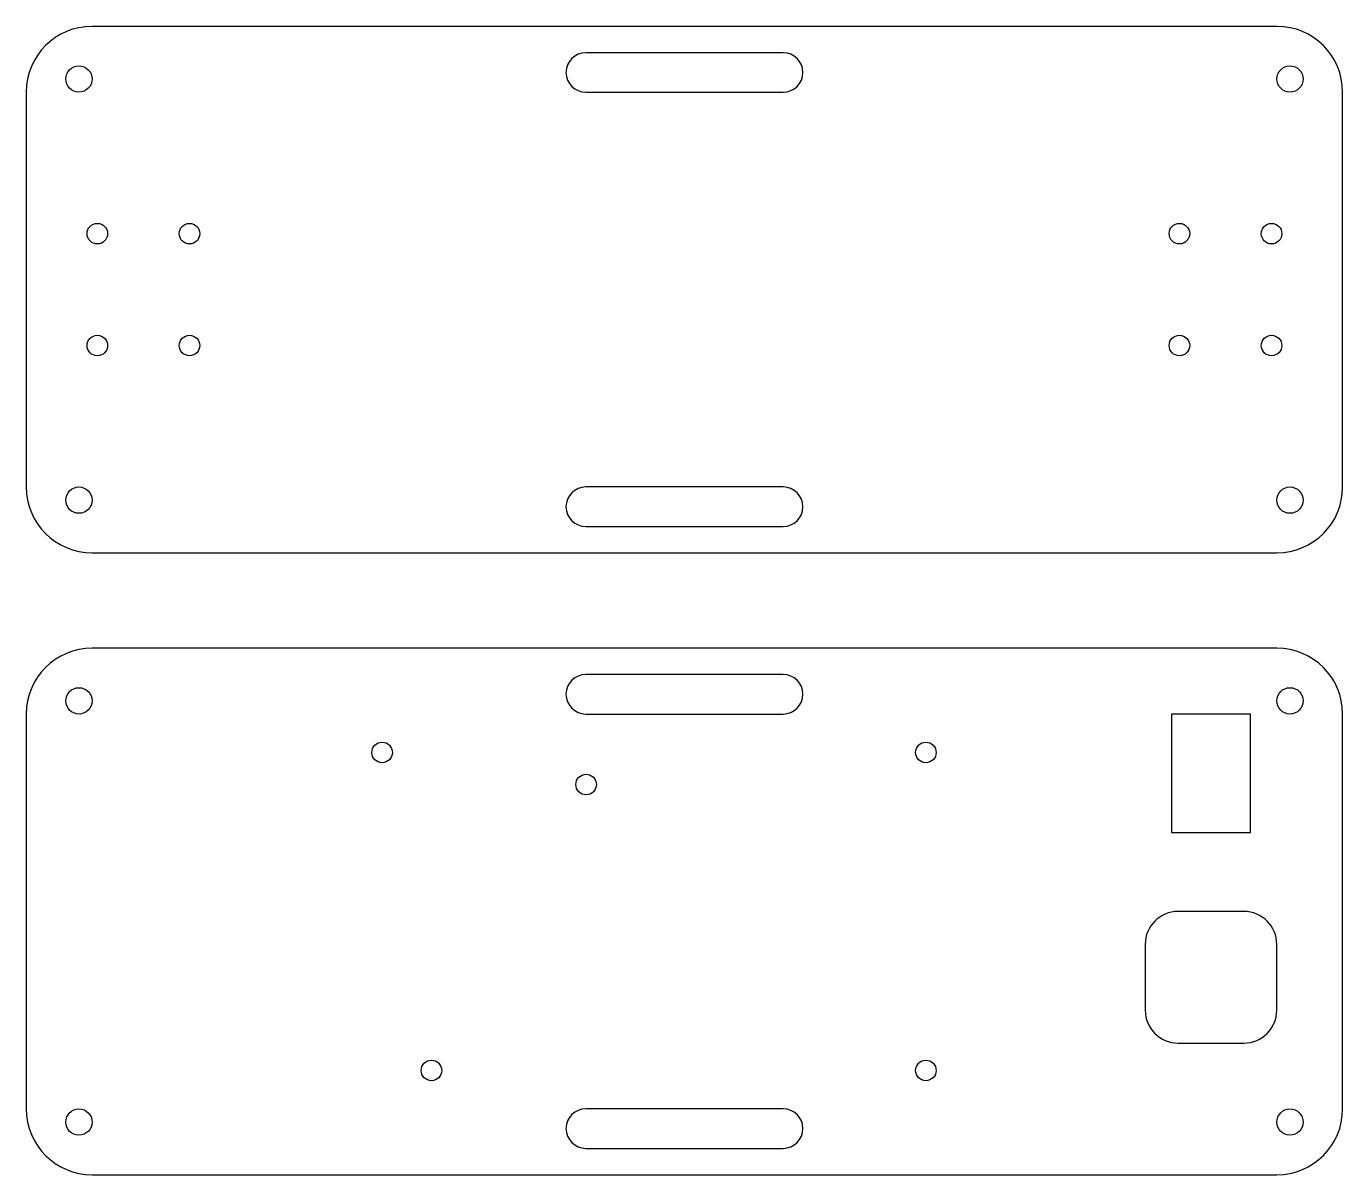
# Model space of a CAD drawing. Header units: millimetres. Extents: x 20 to 120, y 177 to 264.
import ezdxf

# ---------------------------------------------------------------- set-up
doc = ezdxf.new("R2010")
doc.units = ezdxf.units.MM

msp = doc.modelspace()

# ---------------------------------------------------------------- linework, layer by layer
at = {"color": 7, "linetype": 'Continuous', "lineweight": 25}
for p, q in [((114.82, 263.79), (24.82, 263.79)), ((77.32, 261.79), (62.32, 261.79)), ((19.82, 258.79), (19.82, 228.79)), ((62.32, 258.79), (77.32, 258.79)), ((119.82, 228.79), (119.82, 258.79)), ((77.32, 228.79), (62.32, 228.79)), ((62.32, 225.79), (77.32, 225.79)), ((24.82, 223.79), (114.82, 223.79)), ((114.82, 216.54), (24.82, 216.54)), ((77.32, 214.54), (62.32, 214.54)), ((19.82, 211.54), (19.82, 181.54)), ((62.32, 211.54), (77.32, 211.54)), ((112.82, 211.54), (106.82, 211.54)), ((106.82, 211.54), (106.82, 202.54)), ((112.82, 202.54), (112.82, 211.54)), ((119.82, 181.54), (119.82, 211.54)), ((106.82, 202.54), (112.82, 202.54)), ((112.32, 196.54), (107.32, 196.54)), ((104.82, 194.04), (104.82, 189.04)), ((114.82, 189.04), (114.82, 194.04)), ((107.32, 186.54), (112.32, 186.54)), ((77.32, 181.54), (62.32, 181.54)), ((62.32, 178.54), (77.32, 178.54)), ((24.82, 176.54), (114.82, 176.54))]:
    msp.add_line(p, q, dxfattribs=at)
for centre, radius in [((23.82, 259.79), 1), ((115.82, 259.79), 1), ((25.22, 248.04), 0.78), ((32.22, 248.04), 0.78), ((107.42, 248.04), 0.78), ((114.42, 248.04), 0.78), ((25.22, 239.54), 0.78), ((32.22, 239.54), 0.78), ((107.42, 239.54), 0.78), ((114.42, 239.54), 0.78), ((23.82, 227.79), 1), ((115.82, 227.79), 1), ((23.82, 212.54), 1), ((115.82, 212.54), 1), ((46.85, 208.62), 0.781), ((88.16, 208.62), 0.781), ((62.35, 206.18), 0.781), ((50.6, 184.46), 0.781), ((88.16, 184.46), 0.781), ((23.82, 180.54), 1), ((115.82, 180.54), 1)]:
    msp.add_circle(centre, radius, dxfattribs=at)
for centre, radius, start, end in [((24.82, 258.79), 5, 90, 180), ((114.82, 258.79), 5, 0, 90), ((62.32, 260.29), 1.5, 90, 270), ((77.32, 260.29), 1.5, 270, 90), ((24.82, 228.79), 5, 180, 270), ((62.32, 227.29), 1.5, 90, 270), ((77.32, 227.29), 1.5, 270, 90), ((114.82, 228.79), 5, 270, 0), ((24.82, 211.54), 5, 90, 180), ((114.82, 211.54), 5, 0, 90), ((62.32, 213.04), 1.5, 90, 270), ((77.32, 213.04), 1.5, 270, 90), ((107.32, 194.04), 2.5, 90, 180), ((112.32, 194.04), 2.5, 0, 90), ((107.32, 189.04), 2.5, 180, 270), ((112.32, 189.04), 2.5, 270, 0), ((24.82, 181.54), 5, 180, 270), ((62.32, 180.04), 1.5, 90, 270), ((77.32, 180.04), 1.5, 270, 90), ((114.82, 181.54), 5, 270, 0)]:
    msp.add_arc(centre, radius, start, end, dxfattribs=at)

doc.saveas('drawing.dxf')
